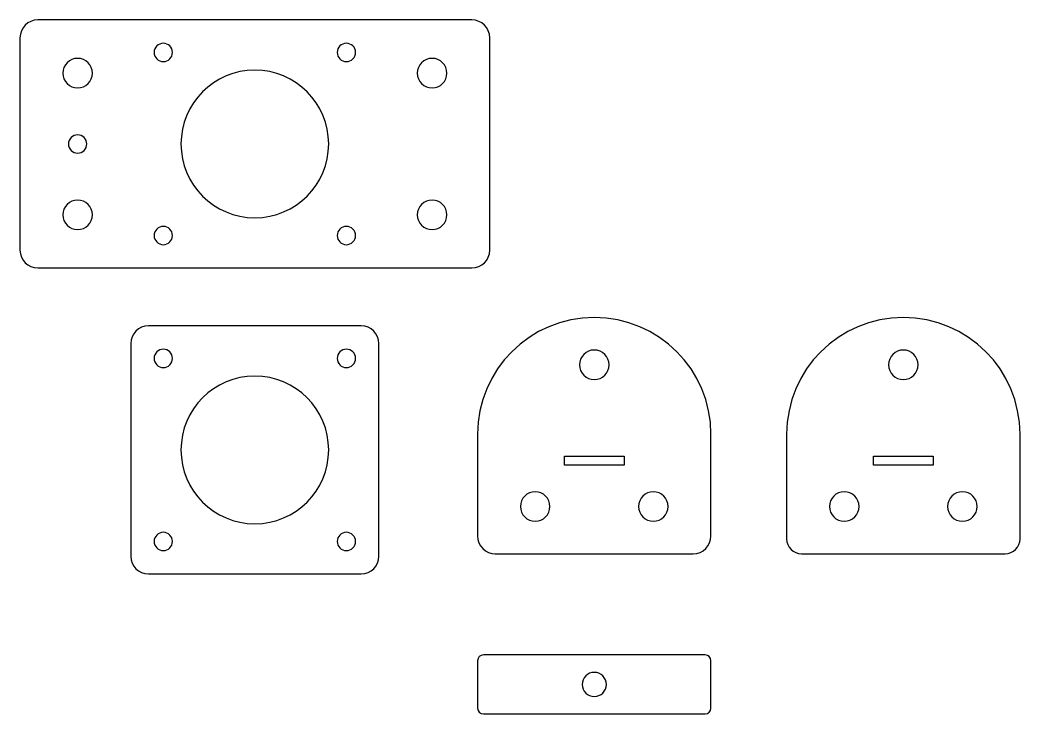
# Model space of a CAD drawing. Extents: x -104 to 65, y -31 to 87.
import ezdxf

# ---------------------------------------------------------------- set-up
doc = ezdxf.new("R2010")
doc.units = 0
doc.layers.get('0').update_dxf_attribs({"true_color": 0xffffff})
doc.layers.add('s001-#def-active-grp', color=7, linetype='Continuous', true_color=0xffffff)

# ---------------------------------------------------------------- blocks, each defined once
blk = doc.blocks.new('блок 1')
at = {"layer": 's001-#def-active-grp', "color": 7, "linetype": 'Continuous', "lineweight": -3, "true_color": 0x000000}
for p, q in [((-19.75, 0), (-19.75, -17.25)), ((19.75, -17.25), (19.75, 0)), ((-16.75, -20.25), (16.75, -20.25))]:
    blk.add_line(p, q, dxfattribs=at)
blk.add_lwpolyline([(5.05, -5.25), (-5.05, -5.25), (-5.05, -3.75), (5.05, -3.75), (5.05, -5.25)], dxfattribs=at)
for centre, radius, start, end in [((0, 0), 19.75, 90, 180), ((0, 0), 19.75, 0, 90), ((0, 11.75), 2.5, 90, 180), ((0, 11.75), 2.5, 0, 90), ((0, 11.75), 2.5, 180, -90), ((0, 11.75), 2.5, 270, 0), ((-10, -12.25), 2.5, 90, 180), ((-10, -12.25), 2.5, 0, 90), ((10, -12.25), 2.5, 90, 180), ((10, -12.25), 2.5, 0, 90), ((-10, -12.25), 2.5, 180, -90), ((-10, -12.25), 2.5, -90, 0), ((10, -12.25), 2.5, 180, -90), ((10, -12.25), 2.5, -90, 0), ((-16.75, -17.25), 3, 180, -90), ((16.75, -17.25), 3, -90, 0)]:
    blk.add_arc(centre, radius, start, end, dxfattribs=at)
blk = doc.blocks.new('блок 2')
at = {"layer": 's001-#def-active-grp', "color": 7, "linetype": 'Continuous', "lineweight": -3, "true_color": 0x000000}
for p, q in [((18, 21), (-18, 21)), ((-21, 18), (-21, -18)), ((21, -18), (21, 18)), ((-18, -21), (18, -21))]:
    blk.add_line(p, q, dxfattribs=at)
for centre, radius, start, end in [((-18, 18), 3, 90, 180), ((18, 18), 3, 0, 90), ((-15.5, 15.5), 1.55, 90, 180), ((-15.5, 15.5), 1.55, 0, 90), ((15.5, 15.5), 1.55, 90, 180), ((15.5, 15.5), 1.55, 0, 90), ((-15.5, 15.5), 1.55, 180, -90), ((-15.5, 15.5), 1.55, -90, 0), ((15.5, 15.5), 1.55, 180, -90), ((15.5, 15.5), 1.55, -90, 0), ((0, 0), 12.5, 90, 180), ((0, 0), 12.5, 0, 90), ((0, 0), 12.5, 180, -90), ((0, 0), 12.5, -90, 0), ((-15.5, -15.5), 1.55, 90, 180), ((-15.5, -15.5), 1.55, 0, 90), ((15.5, -15.5), 1.55, 90, 180), ((15.5, -15.5), 1.55, 0, 90), ((-15.5, -15.5), 1.55, 180, -90), ((-15.5, -15.5), 1.55, -90, 0), ((15.5, -15.5), 1.55, 180, -90), ((15.5, -15.5), 1.55, -90, 0), ((-18, -18), 3, 180, -90), ((18, -18), 3, -90, 0)]:
    blk.add_arc(centre, radius, start, end, dxfattribs=at)
blk = doc.blocks.new('блок 3')
at = {"layer": 's001-#def-active-grp', "color": 7, "linetype": 'Continuous', "lineweight": -3, "true_color": 0x000000}
for p, q in [((36.75, 21), (-36.75, 21)), ((-39.75, 18), (-39.75, -18)), ((39.75, -18), (39.75, 18)), ((-36.75, -21), (36.75, -21))]:
    blk.add_line(p, q, dxfattribs=at)
for centre, radius, start, end in [((-36.75, 18), 3, 90, 180), ((36.75, 18), 3, 0, 90), ((-15.5, 15.5), 1.55, 90, 180), ((-15.5, 15.5), 1.55, 0, 90), ((15.5, 15.5), 1.55, 90, 180), ((15.5, 15.5), 1.55, 0, 90), ((-15.5, 15.5), 1.55, 180, -90), ((-15.5, 15.5), 1.55, -90, 0), ((15.5, 15.5), 1.55, 180, -90), ((15.5, 15.5), 1.55, -90, 0), ((-30, 12), 2.5, 90, -180), ((-30, 12), 2.5, 0, 90), ((30, 12), 2.5, 90, 180), ((30, 12), 2.5, 0, 90), ((-30, 12), 2.5, 180, -90), ((-30, 12), 2.5, -90, 0), ((0, 0), 12.5, 90, 180), ((0, 0), 12.5, 0, 90), ((30, 12), 2.5, 180, -90), ((30, 12), 2.5, -90, 0), ((-30, 0), 1.55, 90, 180), ((-30, 0), 1.55, 180, -90), ((-30, 0), 1.55, 0, 90), ((-30, 0), 1.55, -90, 0), ((0, 0), 12.5, 180, -90), ((0, 0), 12.5, -90, 0), ((-30, -12), 2.5, 90, -180), ((-30, -12), 2.5, 0, 90), ((30, -12), 2.5, 90, 180), ((30, -12), 2.5, 0, 90), ((-30, -12), 2.5, 180, -90), ((-30, -12), 2.5, -90, 0), ((30, -12), 2.5, 180, -90), ((30, -12), 2.5, -90, 0), ((-15.5, -15.5), 1.55, 90, 180), ((-15.5, -15.5), 1.55, 0, 90), ((15.5, -15.5), 1.55, 90, 180), ((15.5, -15.5), 1.55, 0, 90), ((-15.5, -15.5), 1.55, 180, -90), ((-15.5, -15.5), 1.55, -90, 0), ((15.5, -15.5), 1.55, 180, -90), ((15.5, -15.5), 1.55, -90, 0), ((-36.75, -18), 3, 180, -90), ((36.75, -18), 3, -90, 0)]:
    blk.add_arc(centre, radius, start, end, dxfattribs=at)
blk = doc.blocks.new('блок 4')
at = {"layer": 's001-#def-active-grp', "color": 7, "linetype": 'Continuous', "lineweight": -3, "true_color": 0x000000}
for p, q in [((-19.75, 4), (-19.75, -4)), ((18.75, 5), (-18.75, 5)), ((19.75, -4), (19.75, 4)), ((-18.75, -5), (18.75, -5))]:
    blk.add_line(p, q, dxfattribs=at)
for centre, radius, start, end in [((-18.75, 4), 1, 90, 180), ((18.75, 4), 1, 0, 90), ((0, 0), 2.05, 90, 180), ((0, 0), 2.05, 0, 90), ((0, 0), 2.05, 180, -90), ((0, 0), 2.05, -90, 0), ((-18.75, -4), 1, 180, -90), ((18.75, -4), 1, -90, 0)]:
    blk.add_arc(centre, radius, start, end, dxfattribs=at)
blk = doc.blocks.new('блок 5')
at = {"layer": 's001-#def-active-grp', "color": 7, "linetype": 'Continuous', "lineweight": -3, "true_color": 0x000000}
for p, q in [((-19.75, 0), (-19.75, -17.72)), ((19.75, -17.72), (19.75, 0)), ((-17.22, -20.25), (17.22, -20.25))]:
    blk.add_line(p, q, dxfattribs=at)
blk.add_lwpolyline([(5.05, -5.25), (-5.05, -5.25), (-5.05, -3.75), (5.05, -3.75), (5.05, -5.25)], dxfattribs=at)
for centre, radius, start, end in [((0, 0), 19.75, 90, 180), ((0, 0), 19.75, 0, 90), ((0, 11.75), 2.5, 90, 180), ((0, 11.75), 2.5, 0, 90), ((0, 11.75), 2.5, 180, -90), ((0, 11.75), 2.5, -90, 0), ((-10, -12.25), 2.5, 90, 180), ((-10, -12.25), 2.5, 0, 90), ((10, -12.25), 2.5, 90, -180), ((10, -12.25), 2.5, 0, 90), ((-10, -12.25), 2.5, 180, -90), ((-10, -12.25), 2.5, -90, 0), ((10, -12.25), 2.5, 180, -90), ((10, -12.25), 2.5, -90, 0), ((-17.22, -17.72), 2.53, 180, -90), ((17.22, -17.72), 2.53, -90, 0)]:
    blk.add_arc(centre, radius, start, end, dxfattribs=at)

msp = doc.modelspace()

# ---------------------------------------------------------------- block references
for name, p in [('блок 3', (-64.59, 65.95)), ('блок 1', (-7.14, 16.81)), ('блок 5', (45.17, 16.81)), ('блок 2', (-64.59, 14.14)), ('блок 4', (-7.14, -25.57))]:
    msp.add_blockref(name, p)

doc.saveas('drawing.dxf')
